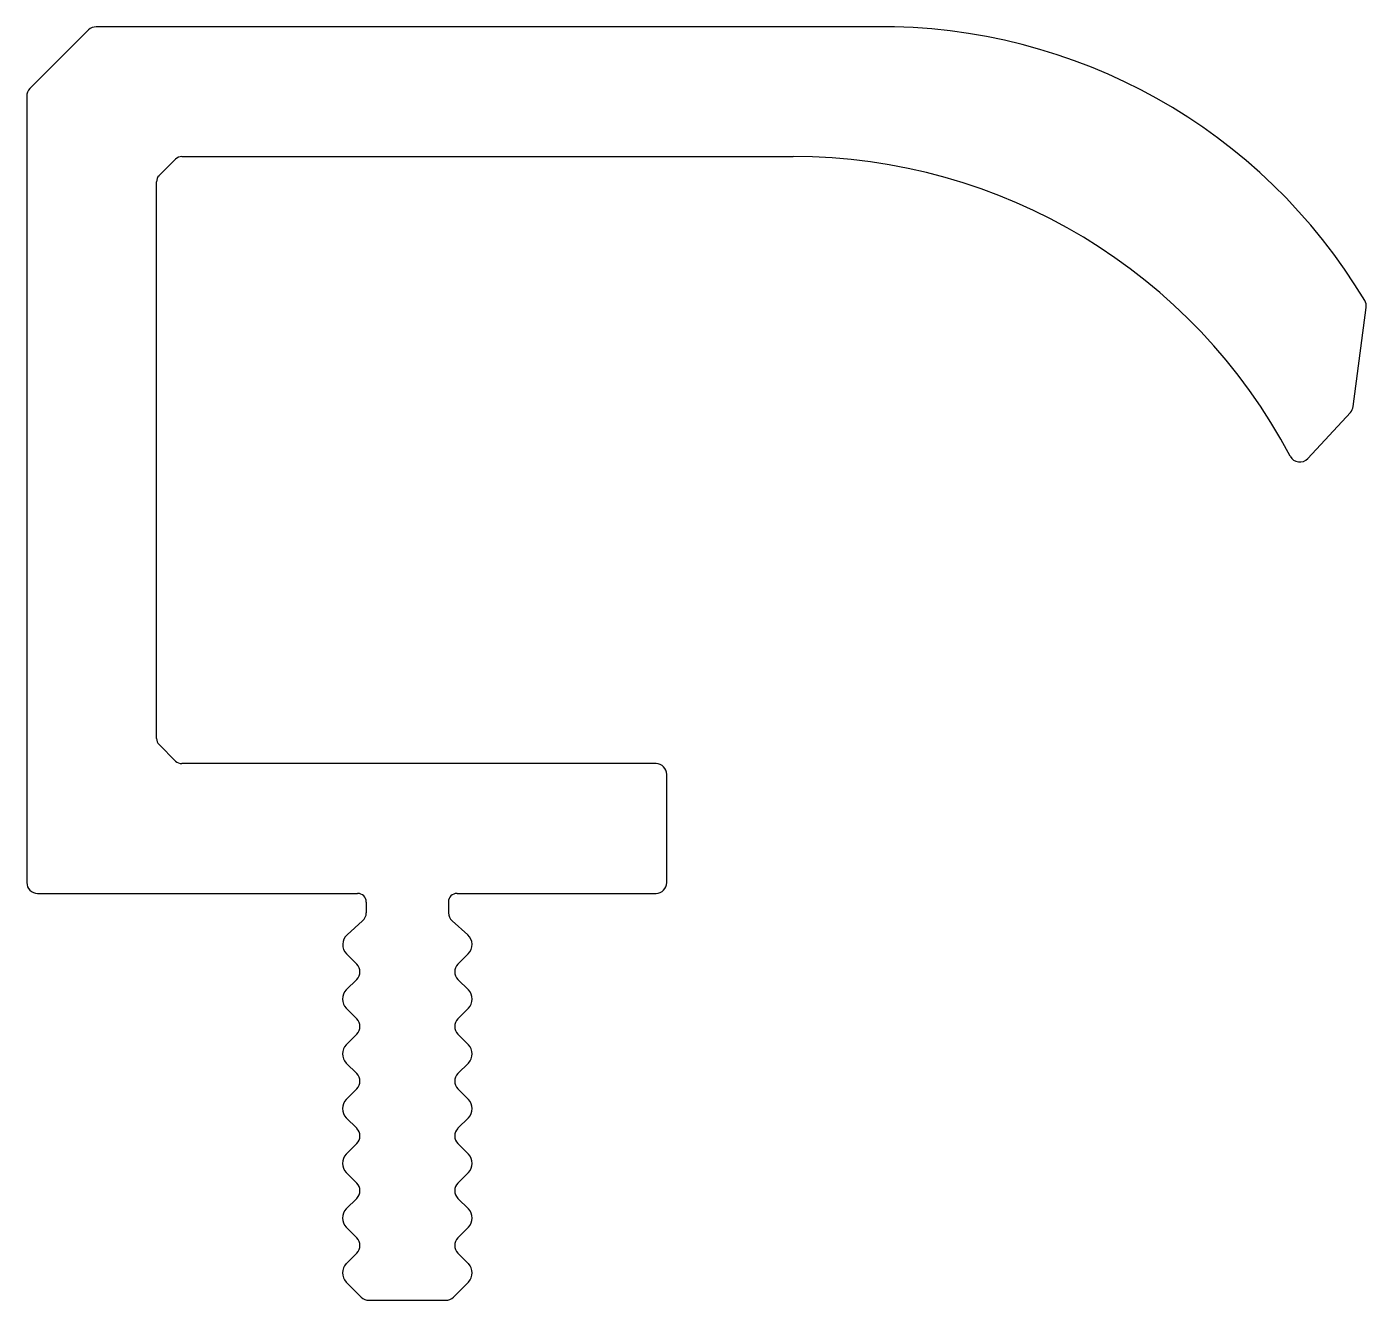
# Model space of a CAD drawing. Extents: x 2322.4 to 2353.3, y 1406 to 1435.5.
import ezdxf

# ---------------------------------------------------------------- set-up
doc = ezdxf.new("R2010")
doc.units = 0
doc.layers.get('0').update_dxf_attribs({"linetype": 'CONTINUOUS'})

msp = doc.modelspace()

# ---------------------------------------------------------------- linework, layer by layer
at = {"linetype": 'CONTINUOUS'}
for p, q in [((2323.801, 1435.387), (2322.447, 1434.033)), ((2342.008, 1435.46), (2323.978, 1435.46)), ((2322.374, 1433.856), (2322.374, 1415.675)), ((2325.433, 1432.019), (2325.816, 1432.401)), ((2325.957, 1432.46), (2340.095, 1432.46)), ((2325.374, 1419.008), (2325.374, 1431.877)), ((2353.047, 1426.684), (2353.344, 1428.969)), ((2352.982, 1426.546), (2351.994, 1425.478)), ((2325.816, 1418.484), (2325.433, 1418.867)), ((2336.924, 1418.425), (2325.957, 1418.425)), ((2337.174, 1415.675), (2337.174, 1418.175)), ((2322.624, 1415.425), (2330.024, 1415.425)), ((2330.224, 1415.225), (2330.224, 1414.974)), ((2332.124, 1415.225), (2332.124, 1414.974)), ((2332.324, 1415.425), (2336.924, 1415.425)), ((2330.14, 1414.787), (2329.779, 1414.466)), ((2332.208, 1414.787), (2332.569, 1414.466)), ((2329.766, 1414.03), (2330.006, 1413.79)), ((2332.582, 1414.03), (2332.342, 1413.79)), ((2330.006, 1413.437), (2329.762, 1413.193)), ((2332.342, 1413.437), (2332.586, 1413.193)), ((2329.762, 1412.768), (2330.006, 1412.524)), ((2332.586, 1412.768), (2332.342, 1412.524)), ((2330.006, 1412.171), (2329.762, 1411.927)), ((2332.342, 1412.171), (2332.586, 1411.927)), ((2329.762, 1411.503), (2330.006, 1411.259)), ((2332.586, 1411.503), (2332.342, 1411.259)), ((2330.006, 1410.905), (2329.762, 1410.661)), ((2332.342, 1410.905), (2332.586, 1410.661)), ((2329.762, 1410.237), (2330.006, 1409.993)), ((2332.586, 1410.237), (2332.342, 1409.993)), ((2330.006, 1409.639), (2329.762, 1409.396)), ((2332.342, 1409.639), (2332.586, 1409.396)), ((2329.762, 1408.971), (2330.006, 1408.727)), ((2332.586, 1408.971), (2332.342, 1408.727)), ((2330.006, 1408.374), (2329.762, 1408.13)), ((2332.342, 1408.374), (2332.586, 1408.13)), ((2329.762, 1407.706), (2330.006, 1407.462)), ((2332.586, 1407.706), (2332.342, 1407.462)), ((2330.006, 1407.108), (2329.762, 1406.864)), ((2332.342, 1407.108), (2332.586, 1406.864)), ((2329.762, 1406.44), (2330.11, 1406.092)), ((2332.586, 1406.44), (2332.239, 1406.092)), ((2330.286, 1406.019), (2332.062, 1406.019))]:
    msp.add_line(p, q, dxfattribs=at)
for centre, radius, start, end in [((2323.978, 1435.21), 0.25, 89.9994, 135), ((2342.152, 1422.461), 13, 30.8637, 90.633), ((2322.624, 1433.856), 0.25, 135, 180), ((2325.957, 1432.26), 0.2, 90, 135), ((2340.095, 1419.46), 13, 27.8412, 90), ((2325.574, 1431.877), 0.2, 135, 180), ((2353.097, 1429.001), 0.25, 352.5737, 30.8637), ((2352.799, 1426.716), 0.25, 317.2358, 352.5737), ((2351.811, 1425.648), 0.25, 207.8412, 317.2358), ((2325.574, 1419.008), 0.2, 180, 225), ((2325.957, 1418.625), 0.2, 225, 270), ((2336.924, 1418.175), 0.25, 0, 90), ((2322.624, 1415.675), 0.25, 180, 270), ((2336.924, 1415.675), 0.25, 270, 0), ((2330.024, 1415.225), 0.2, 360, 90), ((2332.324, 1415.225), 0.2, 90, 180), ((2329.974, 1414.974), 0.25, 311.6781, 360), ((2332.374, 1414.974), 0.25, 180, 228.3219), ((2329.979, 1414.242), 0.3, 131.6781, 225), ((2332.37, 1414.242), 0.3, 315, 48.3219), ((2329.829, 1413.613), 0.25, 315, 45), ((2332.519, 1413.613), 0.25, 135, 225), ((2329.974, 1412.98), 0.3, 135, 225), ((2332.374, 1412.98), 0.3, 315, 45), ((2329.829, 1412.348), 0.25, 315, 45), ((2332.519, 1412.348), 0.25, 135, 225), ((2329.974, 1411.715), 0.3, 135, 225), ((2332.374, 1411.715), 0.3, 315, 45), ((2329.829, 1411.082), 0.25, 315, 45), ((2332.519, 1411.082), 0.25, 135, 225), ((2329.974, 1410.449), 0.3, 135, 225), ((2332.374, 1410.449), 0.3, 315, 45), ((2329.829, 1409.816), 0.25, 315, 45), ((2332.519, 1409.816), 0.25, 135, 225), ((2329.974, 1409.183), 0.3, 135, 225), ((2332.374, 1409.183), 0.3, 315, 45), ((2329.829, 1408.551), 0.25, 315, 45), ((2332.519, 1408.551), 0.25, 135, 225), ((2329.974, 1407.918), 0.3, 135, 225), ((2332.374, 1407.918), 0.3, 315, 45), ((2329.829, 1407.285), 0.25, 315, 45), ((2332.519, 1407.285), 0.25, 135, 225), ((2329.974, 1406.652), 0.3, 135, 225), ((2332.374, 1406.652), 0.3, 315, 45), ((2330.286, 1406.269), 0.25, 225, 270), ((2332.062, 1406.269), 0.25, 270, 315)]:
    msp.add_arc(centre, radius, start, end, dxfattribs=at)

doc.saveas('drawing.dxf')
